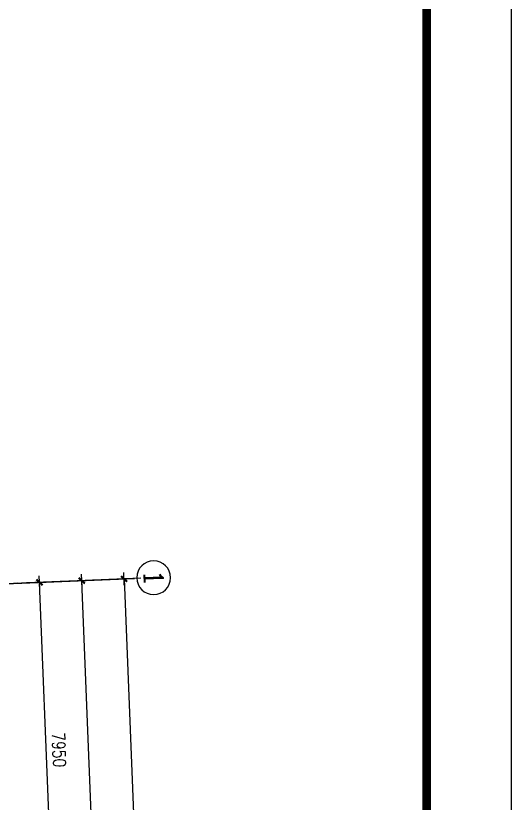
# Model space of a CAD drawing. Extents: x 634182 to 802382, y -1101880 to -864080.
# Drawn here: x 790670 to 802382, y -907682 to -889066 of the extents above; entities that cross this region are included whole.
import ezdxf
from ezdxf.enums import TextEntityAlignment as Align

# ---------------------------------------------------------------- set-up
doc = ezdxf.new("R2010")
doc.units = 0
doc.header["$LTSCALE"] = 1000
doc.header["$MEASUREMENT"] = 0
doc.linetypes.add('DOTE', pattern=[2.42, 2, -0.2, 0.02, -0.2])
doc.layers.get('0').update_dxf_attribs({"linetype": 'CONTINUOUS'})
doc.layers.get('DEFPOINTS').update_dxf_attribs({"linetype": 'CONTINUOUS'})
for name, color, linetype in [('AXIS', 3, 'CONTINUOUS'), ('AXIS_TEXT', 7, 'CONTINUOUS'), ('DOTE', 1, 'DOTE'), ('PUB_DIM', 3, 'CONTINUOUS')]:
    doc.layers.add(name, color=color, linetype=linetype)
doc.styles.add('COMPLEX', font='COMPLEX')
doc.styles.add('DIM_FONT', font='simplex.shx', dxfattribs={"width": 0.8})
doc.dimstyles.new('DIMN', dxfattribs={"dimtxt": 300, "dimasz": 1, "dimexe": 250, "dimexo": 300, "dimgap": 150, "dimtad": 1, "dimdec": 0, "dimzin": 0, "dimdsep": 46, "dimtxsty": 'DIM_FONT', "dimblk": '_DIMX', "dimblk1": '_DIMX', "dimblk2": '_DIMX', "dimcen": 2.5, "dimclrt": 7, "dimadec": 0, "dimazin": 0, "dimtfac": 1, "dimtdec": 0, "dimtix": 1, "dimtmove": 2, "dimatfit": 3, "dimldrblk": '_DIMX', "dimfxl": 0, "dimtolj": 1, "dimtzin": 0, "dimarcsym": 0})

# ---------------------------------------------------------------- blocks, each defined once
blk = doc.blocks.new('_DIMX')
blk.add_line((-150, 0), (150, 0))
at = {"const_width": 50}
blk.add_lwpolyline([(-70, -70), (70, 70)], dxfattribs=at)
blk = doc.blocks.new('*D1623')
at = {"color": 0, "linetype": 'ByBlock'}
for p, q in [((791551, -910401), (791232, -902460)), ((791400, -902452), (791481, -902449)), ((791719, -910396), (791800, -910392))]:
    blk.add_line(p, q, dxfattribs=at)
at = {"layer": 'DEFPOINTS', "color": 0, "linetype": 'ByBlock'}
for p in [(791100, -902464, 285), (791232, -902459, 285), (791419, -910408, 285)]:
    blk.add_point(p, dxfattribs=at)
at = {"color": 0, "linetype": 'ByBlock'}
for p, rotation in [((791232, -902459), 92.30000000001135), ((791551, -910402), 272.3000000000114)]:
    blk.add_blockref('_DIMX', p, dxfattribs=dict(at, rotation=rotation))
at = {"color": 7, "linetype": 'ByBlock', "insert": (791691, -906419), "char_height": 300, "attachment_point": 5, "rotation": 272.3, "style": 'DIM_FONT'}
blk.add_mtext('\\A1;7950', dxfattribs=at)
blk = doc.blocks.new('*D1624')
at = {"color": 0, "linetype": 'ByBlock'}
for p, q in [((792905, -919204), (792231, -902420)), ((792531, -902407), (792481, -902409)), ((793205, -919193), (793155, -919195))]:
    blk.add_line(p, q, dxfattribs=at)
at = {"layer": 'DEFPOINTS', "color": 0, "linetype": 'ByBlock'}
for p in [(792231, -902419, 285), (792231, -902419, 285), (792905, -919205, 285)]:
    blk.add_point(p, dxfattribs=at)
at = {"color": 0, "linetype": 'ByBlock'}
for p, rotation in [((792231, -902419), 92.29999999999997), ((792905, -919205), 272.3)]:
    blk.add_blockref('_DIMX', p, dxfattribs=dict(at, rotation=rotation))
at = {"color": 7, "linetype": 'ByBlock', "insert": (792868, -910800), "char_height": 300, "attachment_point": 5, "rotation": 272.3, "style": 'DIM_FONT'}
blk.add_mtext('\\A1;16800', dxfattribs=at)
blk = doc.blocks.new('_AXISO')
blk.add_circle((0, 0), 0.5)
at = {"layer": 'AXIS_TEXT', "style": 'COMPLEX', "width": 1.041667}
blk.add_attdef('A', text='', height=0.56, dxfattribs=at).set_placement((-0.25, -0.28), (0.25, -0.28), align=Align.FIT)

msp = doc.modelspace()

# ---------------------------------------------------------------- linework, layer by layer
at = {"ltscale": 1500}
msp.add_lwpolyline([(634181.846, -864080.129), (802381.846, -864080.129), (802381.846, -1101880.129), (634181.846, -1101880.129)], close=True, dxfattribs=at)
at = {"ltscale": 1500, "const_width": 200}
msp.add_lwpolyline([(636181.846, -869080.129), (636181.846, -1099880.129), (800381.846, -1099880.129), (800381.846, -869080.129)], close=True, dxfattribs=at)
at = {"layer": 'AXIS'}
msp.add_line((793629.615, -902362.515), (789321.952, -902535.528), dxfattribs=at)
at = {"layer": 'DOTE', "linetype": 'DOTE'}
msp.add_line((792920.343, -902394.358), (770176.226, -903307.856), dxfattribs=at)

# ---------------------------------------------------------------- block references
at = {"layer": 'AXIS'}
ref = msp.add_blockref('_AXISO', (793929.383, -902350.511), dxfattribs=dict(at, xscale=-800, yscale=800, zscale=800, rotation=272.3000000000001))
ref.add_attrib('A', '1', dxfattribs={"layer": 'AXIS_TEXT', "height": 448, "rotation": 272.3, "style": 'COMPLEX', "width": 2.083333}).set_placement((793697.537, -902159.662), (793713.59, -902559.34), align=Align.FIT)

# ---------------------------------------------------------------- dimensions: what is measured, and where the dimension line sits
at = {"layer": 'PUB_DIM'}
msp.add_linear_dim(base=(797636.405, -1012090.024), p1=(789278.888, -902537.258, 284.642), p2=(793528.144, -1012255.028, 284.642), angle=272.3, dimstyle='DIMN', dxfattribs=at).render()
for p1, p2, distance, picture, middle in [((792904.957, -919205.16, 284.642), (792230.743, -902418.694, 284.642), 0, '*D1624', (792867.609, -910799.888)), ((791419.174, -910407.705, 284.642), (791100.126, -902464.106, 284.642), -131.529, '*D1623', (791690.831, -906418.587))]:
    dim = msp.add_aligned_dim(p1=p1, p2=p2, distance=distance, dimstyle='DIMN', dxfattribs=at)
    dim.commit()
    dim.dimension.update_dxf_attribs({"geometry": picture, "text_midpoint": middle})

doc.saveas('drawing.dxf')
